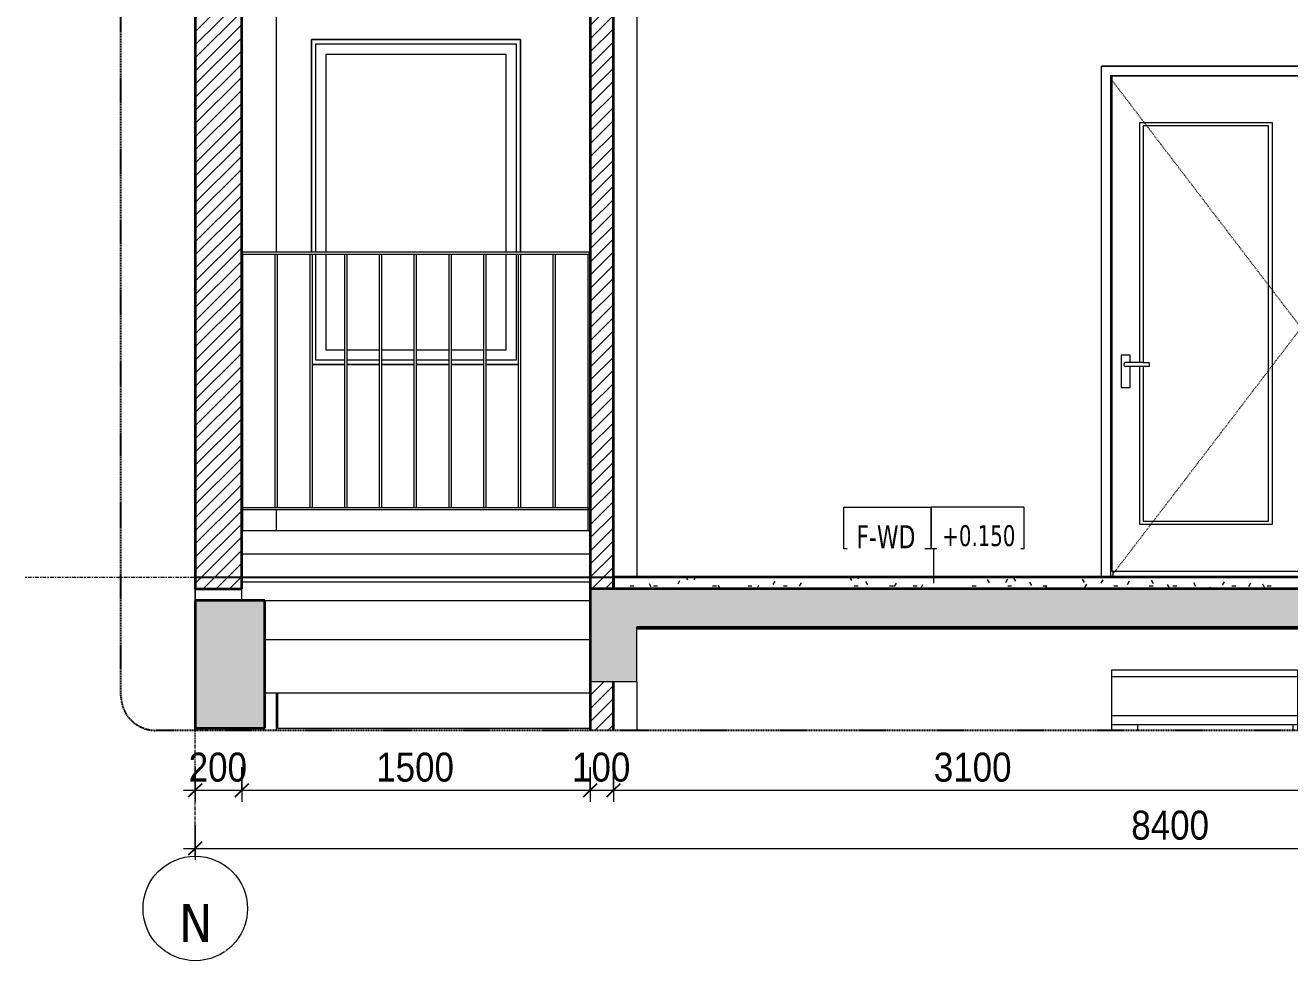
# Model space of a CAD drawing. Header units: millimetres. Extents: x 31499 to 223976, y 3719 to 80291.
# Drawn here: x 109711 to 115153, y 3948 to 7976 of the extents above; entities that cross this region are included whole.
import ezdxf

# ---------------------------------------------------------------- set-up
doc = ezdxf.new("R2010")
doc.units = ezdxf.units.MM
for name, pattern in [('Centre', [31.75, 6.35, -4.7625, 15.875, -4.7625]), ('Dash', [6, 3, -3]), ('Grid Line', [22.225, 12.7, -3.175, 3.175, -3.175]), ('Hidden', [7.14375, 4.7625, -2.38125])]:
    doc.linetypes.add(name, pattern=pattern)
for name, color, linetype, lineweight in [('0-5', 170, 'Continuous', 5), ('A-ANNO-DIMS', 211, 'Continuous', 9), ('A-ANNO-DIMS-50', 211, 'Continuous', 9), ('A-DETL-GENF', 92, 'Continuous', 18), ('A-DETL-GENF-4', 92, 'Hidden', 25), ('A-DETL-GENF-5', 9, 'Continuous', 18), ('A-DETL-GENF-HDLN-1', 7, 'Dash', 18), ('A-DETL-MEDM', 33, 'Continuous', 35), ('A-DETL-THIN', 151, 'Continuous', 18), ('A-DOOR', 31, 'Continuous', 18), ('A-DOOR-1', 7, 'Continuous', 18), ('A-FLOR-3', 7, 'Continuous', 18), ('A-FLOR-FNSH-1', 250, 'Continuous', 35), ('A-FLOR-HRAL', 11, 'Continuous', 18), ('A-FLOR-HRAL-4', 7, 'Continuous', 18), ('A-FLOR-IDEN', 11, 'Continuous', 9), ('A-FLOR-LEVL-2', 51, 'Centre', 9), ('A-FLOR-PATT-1', 253, 'Continuous', 18), ('A-FLOR-PATT-4', 67, 'Continuous', 18), ('A-GLAZ', 151, 'Continuous', 18), ('A-GLAZ-4', 7, 'Continuous', 18), ('A-WALL-5', 250, 'Continuous', 35), ('A-WALL-6', 7, 'Continuous', 18), ('A-WALL-PATT-1', 9, 'Continuous', 18), ('A-WALL-PATT-2', 111, 'Continuous', 18), ('M-EQPM', 50, 'Continuous', 18), ('M-EQPM-1', 50, 'Continuous', 25), ('M-EQPM-2', 7, 'Continuous', 18), ('S-BEAM-2', 7, 'Continuous', 18), ('S-COLS-10', 7, 'Continuous', 18), ('S-GRID-1', 1, 'Grid Line', 9), ('S-GRID-IDEN', 1, 'Continuous', 9)]:
    doc.layers.add(name, color=color, linetype=linetype, lineweight=lineweight)
doc.styles.add('Tahoma', font='tahoma.ttf', dxfattribs={"width": 0.8, "height": 100})
doc.styles.add('Tahoma_1', font='tahoma.ttf', dxfattribs={"width": 0.8, "height": 90})
doc.styles.add('Tahoma_B', font='tahomabd.ttf', dxfattribs={"height": 162.5})
doc.styles.add('UTM Avo', font='', dxfattribs={"width": 0.9, "height": 125})
doc.styles.get('UTM Avo').set_extended_font_data('UTM Avo')
doc.dimstyles.new('1_Dim_chi_tiet_2_5', dxfattribs={"dimscale": 304.8, "dimtxt": 124.912619, "dimasz": 0.19685, "dimexe": 0.164042, "dimexo": 0.0625, "dimgap": 0.016404, "dimtad": 1, "dimdec": 0, "dimrnd": 5, "dimzin": 0, "dimdsep": 46, "dimtxsty": 'UTM Avo', "dimblk1": 'OBLIQUE', "dimblk2": 'OBLIQUE', "dimsah": 1, "dimcen": 0.09, "dimdle": 0.164042, "dimazin": 0, "dimtfac": 1, "dimtdec": 4, "dimtix": 1, "dimtmove": 0, "dimatfit": 3, "dimfxl": 0.328084, "dimfxlon": 1, "dimtvp": 1, "dimtolj": 1, "dimtzin": 0, "dimarcsym": 2})
pattern_1 = [(50, (-76307.07, 15875), (364.368, -31.878), [38.1, -419.1]), (355, (-76307.07, 15875), (-70.486, 382.113), [30.48, -335.28]), (100.451, (-76276.7, 15872.34), (293.885, 350.233), [32.38, -356.18]), (46.184, (-76307.07, 15976.6), (542.158, -84.086), [57.15, -628.65]), (96.636, (-76261.9, 15969.6), (474.805, 494.855), [48.57, -534.27]), (351.184, (-76307.1, 15976.6), (474.81, 494.85), [45.72, -502.92]), (21, (-76256.27, 15951.2), (303.2285, -204.5305), [38.1, -419.1]), (326, (-76256.27, 15951.2), (123.604, 368.376), [30.48, -335.28]), (71.451, (-76231, 15934.16), (426.834, 163.843), [32.38, -356.18]), (37.5, (-76307.07, 15875), (6.1766, 169.1102), [3.353, -327.863, 3.353, -337.007, -336.55]), (37.5, (-76307.07, 15875), (6.1766, 169.1102), [-671.576, 3.353, -333.197]), (7.5, (-76307.07, 15875), (133.639, 200.3615), [3.353, -190.703, 3.353, -320.243, -128.27]), (7.5, (-76307.07, 15875), (133.639, 200.3615), [-517.652, 3.353, -124.917]), (327.5, (-76420.36, 15875), (271.1818, -11.4584), [3.353, -123.647, 3.353, -392.887, -525.78]), (327.5, (-76420.36, 15875), (271.1818, -11.4584), [-523.24, 3.353, -522.427]), (317.5, (-76471.16, 15875), (296.2585, 50.853), [3.353, -161.747, 3.353, -259.791, -373.38]), (317.5, (-76471.16, 15875), (296.2585, 50.853), [-428.244, 3.353, -370.027]), (45, (-76307.07, 15875), (-125.7236, 125.7236), []), (45, (-76307.07, 16065.5), (-125.7236, 125.7236), [])]
pattern_2 = [(45, (-76307.075, 15875), (-28.28427, 28.28427), [])]
pattern_3 = [(45, (112372.096, 15875), (-28.28427, 28.28427), [])]

# ---------------------------------------------------------------- blocks, each defined once
blk = doc.blocks.new('NCV_TKTC_KET CAU_rvt-7-TKCS_CĂN HỘ LOẠI 2A - MẶT CẮT 6')
at = {"layer": 'A-FLOR-PATT-1'}
h = blk.add_hatch(dxfattribs=at)
h.set_pattern_fill('FP_27', color=256, style=0, pattern_type=2)
h.set_pattern_definition(pattern_1)
h.paths.add_polyline_path([(-76336.9, 5380), (-73336.9, 5380), (-73336.9, 5385), (-76336.9, 5385)])
h.paths.add_polyline_path([(-72824.3, 5500), (-69835.3, 5500), (-69835.3, 5550), (-73236.9, 5550), (-73236.9, 5500), (-72860.3, 5500)])
h = blk.add_hatch(dxfattribs=at)
h.set_pattern_fill('FP_27', color=256, style=0, pattern_type=2)
h.set_pattern_definition(pattern_1)
h.paths.add_polyline_path([(-76336.9, 5380), (-73336.9, 5380), (-73336.9, 5385), (-76336.9, 5385)])
h.paths.add_polyline_path([(-72824.3, 5500), (-69835.3, 5500), (-69835.3, 5550), (-73236.9, 5550), (-73236.9, 5500), (-72860.3, 5500)])
at = {"layer": 'A-FLOR-3'}
for p, q in [((-77936.9, 5500), (-76536.9, 5500)), ((-76536.9, 5330), (-77936.9, 5330))]:
    blk.add_line(p, q, dxfattribs=at)
at = {"layer": 'A-FLOR-FNSH-1'}
blk.add_line((-76336.9, 5380), (-73336.9, 5380), dxfattribs=at)
at = {"layer": 'S-BEAM-2'}
for p, q in [((-78036.9, 5700), (-76538.1, 5700)), ((-76538.1, 5700), (-76538.1, 5500)), ((-78036.9, 5500), (-78036.9, 5550)), ((-76538.1, 5330), (-76538.1, 5100)), ((-76538.1, 5100), (-77936.9, 5100)), ((-77883.3, 5100), (-77883.3, 4950)), ((-77883.3, 4950), (-76538.1, 4950))]:
    blk.add_line(p, q, dxfattribs=at)
at = {"layer": 'S-COLS-10'}
for p, q in [((-77886.9, 7000), (-77886.9, 8500)), ((-77886.9, 5800), (-77886.9, 5890)), ((-78236.9, 5550), (-78236.9, 5500)), ((-77886.9, 4940), (-77886.9, 5100))]:
    blk.add_line(p, q, dxfattribs=at)
blk = doc.blocks.new('DOOR_CW_01 CANH MO-PANEL KINH - DIW_01-900x2200-CỬA GỖ VÂN LAMINATE-553393-TKCS_CĂN HỘ LOẠI 2A - MẶT CẮT 6')
at = {"layer": 'A-DETL-GENF-HDLN-1'}
for p, q in [((-73476.9, 6673.5), (-74296.9, 7747)), ((-74296.9, 5600), (-73476.9, 6673.5))]:
    blk.add_line(p, q, dxfattribs=at)
at = {"layer": 'A-DOOR-1'}
for p, q in [((-73436.9, 7800), (-74336.9, 7800)), ((-74336.9, 5600), (-74336.9, 7800)), ((-73436.9, 7800), (-73436.9, 5600)), ((-74296.9, 7760), (-74296.9, 5600)), ((-74296.9, 7760), (-73476.9, 7760)), ((-73481.9, 7758), (-74291.9, 7758)), ((-74291.9, 7758), (-74291.9, 5626)), ((-73481.9, 5626), (-73481.9, 7758)), ((-73476.9, 5600), (-73476.9, 7760)), ((-74171.9, 6524.5), (-74171.9, 7558)), ((-74171.9, 7558), (-73601.9, 7558)), ((-74156.9, 7543), (-74156.9, 6524.5)), ((-73616.9, 7543), (-74156.9, 7543)), ((-73616.9, 5841), (-73616.9, 7543)), ((-73601.9, 7558), (-73601.9, 5826)), ((-74212.2, 6556), (-74251.7, 6556)), ((-74251.7, 6556), (-74251.7, 6416)), ((-74212.2, 6524.5), (-74212.2, 6556)), ((-74156.9, 6524.5), (-74231.9, 6524.5)), ((-74156.9, 6507.5), (-74231.9, 6507.5)), ((-74212.2, 6416), (-74212.2, 6507.5)), ((-74171.9, 5826), (-74171.9, 6507.5)), ((-74156.9, 6524.5), (-74131.1, 6524.5)), ((-74156.9, 6507.5), (-74156.9, 5841)), ((-74131.1, 6507.5), (-74156.9, 6507.5)), ((-74131.1, 6524.5), (-74131.1, 6507.5)), ((-74251.7, 6416), (-74212.2, 6416)), ((-73601.9, 5826), (-74171.9, 5826)), ((-74156.9, 5841), (-73616.9, 5841)), ((-74291.9, 5626), (-73481.9, 5626)), ((-74286.9, 5626), (-74286.9, 5600)), ((-73486.9, 5626), (-73486.9, 5600))]:
    blk.add_line(p, q, dxfattribs=at)
for start, end in [(90, 180), (180, 270)]:
    blk.add_arc((-74231.9, 6516), 8.5, start, end, dxfattribs=at)
blk = doc.blocks.new('M_Fixed - 900 x 1400-V96-TKCS_CĂN HỘ LOẠI 2A - MẶT CẮT 6')
at = {"layer": 'A-GLAZ-4'}
for p, q in [((-76836.9, 7915), (-77736.9, 7915)), ((-77736.9, 7915), (-77736.9, 7000)), ((-77717.9, 7000), (-77717.9, 7896)), ((-77717.9, 7896), (-76855.9, 7896)), ((-76855.9, 7896), (-76855.9, 7000)), ((-76836.9, 7000), (-76836.9, 7915)), ((-77673.9, 7000), (-77673.9, 7852)), ((-77673.9, 7852), (-76899.9, 7852)), ((-76899.9, 7852), (-76899.9, 7000)), ((-77717.9, 6534), (-77717.9, 6990)), ((-77673.9, 6578), (-77673.9, 6990)), ((-76899.9, 6990), (-76899.9, 6578)), ((-76855.9, 6990), (-76855.9, 6534)), ((-77593.3, 6534), (-77717.9, 6534)), ((-77593.3, 6578), (-77673.9, 6578)), ((-77443.8, 6578), (-77583.3, 6578)), ((-77443.8, 6534), (-77583.3, 6534)), ((-77294.2, 6578), (-77433.8, 6578)), ((-77294.2, 6534), (-77433.8, 6534)), ((-77144.7, 6578), (-77284.2, 6578)), ((-77144.7, 6534), (-77284.2, 6534)), ((-76995.1, 6578), (-77134.7, 6578)), ((-76995.1, 6534), (-77134.7, 6534)), ((-76899.9, 6578), (-76985.1, 6578)), ((-76855.9, 6534), (-76985.1, 6534)), ((-77732.9, 6515), (-77593.3, 6515)), ((-77583.3, 6515), (-77443.8, 6515)), ((-77433.8, 6515), (-77294.2, 6515)), ((-77284.2, 6515), (-77144.7, 6515)), ((-77134.7, 6515), (-76995.1, 6515)), ((-76985.1, 6515), (-76845.6, 6515))]:
    blk.add_line(p, q, dxfattribs=at)
blk = doc.blocks.new('Railing - 10mm-V95-TKCS_CĂN HỘ LOẠI 2A - MẶT CẮT 6')
at = {"layer": 'A-FLOR-HRAL-4'}
for p, q in [((-69500.5, 5900), (-69500.5, 6990)), ((-69490.5, 5900), (-69490.5, 6990))]:
    blk.add_line(p, q, dxfattribs=at)
blk = doc.blocks.new('Railing - 50 x 10mm-V97-TKCS_CĂN HỘ LOẠI 2A - MẶT CẮT 6')
at = {"layer": 'A-FLOR-HRAL-4'}
for p in [(-76546.5, 5800), (-76536.9, 6990)]:
    blk.add_line(p, (-76546.5, 6990), dxfattribs=at)
blk = doc.blocks.new('Railing - 50 x 10mm-V98-TKCS_CĂN HỘ LOẠI 2A - MẶT CẮT 6')
at = {"layer": 'A-FLOR-HRAL-4'}
for p, q in [((-78031.9, 6990), (-78036.9, 6990)), ((-78031.9, 5800), (-78031.9, 6990))]:
    blk.add_line(p, q, dxfattribs=at)
blk = doc.blocks.new('Railing - Railing-884882-TKCS_CĂN HỘ LOẠI 2A - MẶT CẮT 6')
at = {"layer": 'A-FLOR-HRAL-4'}
for p, q in [((-78036.9, 5900), (-76541.5, 5900)), ((-76541.5, 5890), (-78036.9, 5890)), ((-76541.5, 5900), (-76541.5, 5890))]:
    blk.add_line(p, q, dxfattribs=at)
for name, p in [('Railing - 50 x 10mm-V98-TKCS_CĂN HỘ LOẠI 2A - MẶT CẮT 6', (0, 0)), ('Railing - 10mm-V95-TKCS_CĂN HỘ LOẠI 2A - MẶT CẮT 6', (-8391.9, 0)), ('Railing - 10mm-V95-TKCS_CĂN HỘ LOẠI 2A - MẶT CẮT 6', (-8242.3, 0)), ('Railing - 10mm-V95-TKCS_CĂN HỘ LOẠI 2A - MẶT CẮT 6', (-8092.8, 0)), ('Railing - 10mm-V95-TKCS_CĂN HỘ LOẠI 2A - MẶT CẮT 6', (-7943.2, 0)), ('Railing - 10mm-V95-TKCS_CĂN HỘ LOẠI 2A - MẶT CẮT 6', (-7793.7, 0)), ('Railing - 10mm-V95-TKCS_CĂN HỘ LOẠI 2A - MẶT CẮT 6', (-7644.1, 0)), ('Railing - 10mm-V95-TKCS_CĂN HỘ LOẠI 2A - MẶT CẮT 6', (-7494.6, 0)), ('Railing - 10mm-V95-TKCS_CĂN HỘ LOẠI 2A - MẶT CẮT 6', (-7345.1, 0)), ('Railing - 10mm-V95-TKCS_CĂN HỘ LOẠI 2A - MẶT CẮT 6', (-7195.5, 0)), ('Railing - 50 x 10mm-V97-TKCS_CĂN HỘ LOẠI 2A - MẶT CẮT 6', (0, 0))]:
    blk.add_blockref(name, p)
blk = doc.blocks.new('Top Rail Type - Top Rail_Internal_-884883-TKCS_CĂN HỘ LOẠI 2A - MẶT CẮT 6')
at = {"layer": 'A-FLOR-HRAL-4'}
for p, q in [((-76541.5, 7000), (-78036.9, 7000)), ((-76541.5, 6990), (-78036.9, 6990)), ((-76541.5, 7000), (-76541.5, 6990))]:
    blk.add_line(p, q, dxfattribs=at)
blk = doc.blocks.new('NCV_TKTC_TANG 2_rvt-6-TKCS_CĂN HỘ LOẠI 2A - MẶT CẮT 6')
at = {"layer": 'A-FLOR-PATT-4'}
h = blk.add_hatch(dxfattribs=at)
h.set_pattern_fill('FP_29', color=256, style=0, pattern_type=2)
h.set_pattern_definition([(0, (-76307.075, 15875), (203.2, 50.8), [16.764, -135.636, 16.764, -135.636, -812.8]), (0, (-76307.075, 15875), (203.2, 50.8), [-304.8, 16.764, -288.036, 16.764, -135.636, -355.6]), (0, (-76307.075, 15875), (203.2, 50.8), [-762, 16.764, -84.836, 16.764, -237.236]), (120, (-76230.875, 15900.4), (-145.5941, 150.57636), [16.764, -135.636, 16.764, -135.636, -812.8]), (120, (-76230.875, 15900.4), (-145.5941, 150.57636), [-304.8, 16.764, -288.036, 16.764, -135.636, -355.6]), (120, (-76230.875, 15900.4), (-145.5941, 150.57636), [-762, 16.764, -84.836, 16.764, -237.236]), (240, (-76205.475, 16002), (-57.6059, -201.37636), [16.764, -135.636, 16.764, -135.636, -812.8]), (240, (-76205.475, 16002), (-57.6059, -201.37636), [-304.8, 16.764, -288.036, 16.764, -135.636, -355.6]), (240, (-76205.475, 16002), (-57.6059, -201.37636), [-762, 16.764, -84.836, 16.764, -237.236])])
h.paths.add_polyline_path([(-73336.9, 5550), (-73336.9, 5600), (-76436.9, 5600), (-76436.8, 5550), (-73436.9, 5550)])
at = {"layer": 'A-WALL-PATT-1'}
h = blk.add_hatch(dxfattribs=at)
h.set_pattern_fill('FP_26', color=256, style=0, pattern_type=2)
h.set_pattern_definition(pattern_2)
h.paths.add_polyline_path([(-76436.9, 5550), (-76436.9, 8550), (-76536.9, 8550), (-76536.9, 5550), (-76456.6, 5550)])
at = {"layer": 'A-FLOR-FNSH-1'}
for p, q in [((-73336.9, 5600), (-76436.9, 5600)), ((-76436.9, 5600), (-76436.9, 5550))]:
    blk.add_line(p, q, dxfattribs=at)
at = {"layer": 'A-WALL-5'}
for p, q in [((-76536.9, 8550), (-76536.9, 5550)), ((-76436.9, 5550), (-76436.9, 8550))]:
    blk.add_line(p, q, dxfattribs=at)
at = {"layer": 'A-WALL-6'}
for p, q in [((-77736.9, 7000), (-77736.9, 7915)), ((-77736.9, 7915), (-76836.9, 7915)), ((-76836.9, 7915), (-76836.9, 7000)), ((-74336.9, 5700), (-74336.9, 7800)), ((-74336.9, 7800), (-73436.9, 7800)), ((-77593.3, 6515), (-77732.9, 6515)), ((-77443.8, 6515), (-77583.3, 6515)), ((-77294.2, 6515), (-77433.8, 6515)), ((-77144.7, 6515), (-77284.2, 6515)), ((-76995.1, 6515), (-77134.7, 6515)), ((-76845.6, 6515), (-76985.1, 6515)), ((-76536.9, 5800), (-78036.9, 5800)), ((-74336.9, 5600), (-74336.9, 5700)), ((-78036.9, 5580), (-76536.9, 5580))]:
    blk.add_line(p, q, dxfattribs=at)
at = {"layer": 'S-COLS-10'}
blk.add_line((-76336.9, 8550), (-76336.9, 5600), dxfattribs=at)
at = {"layer": 'A-DOOR'}
blk.add_blockref('DOOR_CW_01 CANH MO-PANEL KINH - DIW_01-900x2200-CỬA GỖ VÂN LAMINATE-553393-TKCS_CĂN HỘ LOẠI 2A - MẶT CẮT 6', (0, 0), dxfattribs=at)
at = {"layer": 'A-FLOR-HRAL'}
for name in ['Top Rail Type - Top Rail_Internal_-884883-TKCS_CĂN HỘ LOẠI 2A - MẶT CẮT 6', 'Railing - Railing-884882-TKCS_CĂN HỘ LOẠI 2A - MẶT CẮT 6']:
    blk.add_blockref(name, (0, 0), dxfattribs=at)
at = {"layer": 'A-GLAZ'}
blk.add_blockref('M_Fixed - 900 x 1400-V96-TKCS_CĂN HỘ LOẠI 2A - MẶT CẮT 6', (0, 0), dxfattribs=at)
blk = doc.blocks.new('Air_Conditioner_on_wall_20381 - Air_Conditioner_on_wall_20381-V99-TKCS_CĂN HỘ LOẠI 2A - MẶT CẮT 6')
at = {"layer": 'M-EQPM-2'}
for p, q in [((-74292.4, 5170), (-74292.4, 5200)), ((-74292.4, 5200), (-73492.4, 5200)), ((-73492.4, 5200), (-73492.4, 5170)), ((-74292.4, 5004.1), (-74292.4, 5170)), ((-73492.4, 5170), (-74292.4, 5170)), ((-73492.4, 5170), (-73492.4, 5004.1)), ((-74292.4, 4964.8), (-74292.4, 5004.1)), ((-74292.4, 5004.1), (-73492.4, 5004.1)), ((-74292.4, 4940), (-74292.4, 4964.8)), ((-74292.4, 4964.8), (-74180.4, 4964.8)), ((-74180.4, 4964.8), (-73512.4, 4964.8)), ((-74180.4, 4940), (-74180.4, 4964.8)), ((-73512.4, 4964.8), (-73492.4, 4964.8)), ((-73512.4, 4964.8), (-73512.4, 4940)), ((-73492.4, 5004.1), (-73492.4, 4964.8)), ((-73492.4, 4964.8), (-73492.4, 4940))]:
    blk.add_line(p, q, dxfattribs=at)
blk = doc.blocks.new('NCV_TKTC_TANG 1_rvt-6-TKCS_CĂN HỘ LOẠI 2A - MẶT CẮT 6')
at = {"layer": 'A-WALL-PATT-1'}
h = blk.add_hatch(dxfattribs=at)
h.set_pattern_fill('FP_26', color=256, style=0, pattern_type=2)
h.set_pattern_definition(pattern_2)
h.paths.add_polyline_path([(-76436.9, 4940), (-76436.9, 5150), (-76536.9, 5150), (-76536.9, 4940)])
at = {"layer": 'A-WALL-5'}
for p, q in [((-76536.9, 5150), (-76536.9, 4940)), ((-76436.9, 4940), (-76436.9, 5150))]:
    blk.add_line(p, q, dxfattribs=at)
at = {"layer": 'S-COLS-10'}
blk.add_line((-76336.9, 5150), (-76336.9, 4940), dxfattribs=at)
at = {"layer": 'M-EQPM'}
blk.add_blockref('Air_Conditioner_on_wall_20381 - Air_Conditioner_on_wall_20381-V99-TKCS_CĂN HỘ LOẠI 2A - MẶT CẮT 6', (0, 0), dxfattribs=at)
blk = doc.blocks.new('TKTC_XREF_251221_MB TANG 2-7 - TKTC_XREF_251221_MB TANG 2-7-2039446-TKCS_CĂN HỘ LOẠI 2A - MẶT CẮT 6')
at = {"layer": 'M-EQPM-1'}
blk.add_line((-78238.6, 5600), (-69410.3, 5600), dxfattribs=at)
blk = doc.blocks.new('BORDER VIEW - BORDER VIEW-3699678-TKCS_CĂN HỘ LOẠI 2A - MẶT CẮT 6')
at = {"layer": 'A-DETL-GENF-4'}
for p, q in [((-78556.9, 5090), (-78556.9, 9259.1)), ((-69560.3, 4940), (-78406.9, 4940))]:
    blk.add_line(p, q, dxfattribs=at)
blk.add_arc((-78406.9, 5090), 150, 180, 270, dxfattribs=at)
blk = doc.blocks.new('Grid - M_Grid Head - Circle-353313-TKCS_CĂN HỘ LOẠI 2A - MẶT CẮT 6')
at = {"layer": 'S-GRID-IDEN'}
blk.add_circle((-69936.9, 4173), 225, dxfattribs=at)
blk = doc.blocks.new('DIMBLOCK116-TKCS_CĂN HỘ LOẠI 2A - MẶT CẮT 6')
at = {"layer": 'A-ANNO-DIMS-50'}
for p, q in [((110442.2, 4781.9), (110442.2, 4631.9)), ((110442.2, 4681.9), (110442.2, 4781.9)), ((110642.2, 4781.9), (110642.2, 4631.9)), ((110642.2, 4681.9), (110642.2, 4781.9)), ((110392.2, 4681.9), (110642.2, 4681.9))]:
    blk.add_line(p, q, dxfattribs=at)
at = {"layer": 'A-ANNO-DIMS-50', "lineweight": 25}
for p, q in [((110442.2, 4681.9), (110412.2, 4651.9)), ((110442.2, 4681.9), (110472.2, 4711.9)), ((110642.2, 4681.9), (110612.2, 4651.9)), ((110642.2, 4681.9), (110672.2, 4711.9))]:
    blk.add_line(p, q, dxfattribs=at)
at = {"layer": 'A-ANNO-DIMS-50', "color": 0, "insert": (110413.9, 4844.3), "char_height": 125, "width": 308.118, "attachment_point": 1, "line_spacing_factor": 1.110334, "style": 'UTM Avo'}
blk.add_mtext('200', dxfattribs=at)
blk = doc.blocks.new('_Oblique')
at = {"color": 0, "linetype": 'ByBlock', "lineweight": -2}
blk.add_line((-0.5, -0.5), (0.5, 0.5), dxfattribs=at)
blk = doc.blocks.new('DIMBLOCK117-TKCS_CĂN HỘ LOẠI 2A - MẶT CẮT 6')
at = {"layer": 'A-ANNO-DIMS-50'}
for p, q in [((110642.2, 4781.9), (110642.2, 4631.9)), ((110642.2, 4681.9), (110642.2, 4781.9)), ((112142.2, 4781.9), (112142.2, 4631.9)), ((112142.2, 4681.9), (112142.2, 4781.9)), ((110642.2, 4681.9), (112142.2, 4681.9))]:
    blk.add_line(p, q, dxfattribs=at)
at = {"layer": 'A-ANNO-DIMS-50', "lineweight": 25}
for p, q in [((110642.2, 4681.9), (110612.2, 4651.9)), ((110642.2, 4681.9), (110672.2, 4711.9)), ((112142.2, 4681.9), (112112.2, 4651.9)), ((112142.2, 4681.9), (112172.2, 4711.9))]:
    blk.add_line(p, q, dxfattribs=at)
at = {"layer": 'A-ANNO-DIMS-50', "color": 0, "insert": (111221.1, 4844.3), "char_height": 125, "width": 410.824, "attachment_point": 1, "line_spacing_factor": 1.110334, "style": 'UTM Avo'}
blk.add_mtext('1500', dxfattribs=at)
blk = doc.blocks.new('DIMBLOCK118-TKCS_CĂN HỘ LOẠI 2A - MẶT CẮT 6')
at = {"layer": 'A-ANNO-DIMS-50'}
for p, q in [((112142.2, 4781.9), (112142.2, 4631.9)), ((112142.2, 4681.9), (112142.2, 4781.9)), ((112242.2, 4781.9), (112242.2, 4631.9)), ((112242.2, 4681.9), (112242.2, 4781.9)), ((112142.2, 4681.9), (112242.2, 4681.9))]:
    blk.add_line(p, q, dxfattribs=at)
at = {"layer": 'A-ANNO-DIMS-50', "lineweight": 25}
for p, q in [((112142.2, 4681.9), (112112.2, 4651.9)), ((112142.2, 4681.9), (112172.2, 4711.9)), ((112242.2, 4681.9), (112212.2, 4651.9)), ((112242.2, 4681.9), (112272.2, 4711.9))]:
    blk.add_line(p, q, dxfattribs=at)
at = {"layer": 'A-ANNO-DIMS-50', "color": 0, "insert": (112063.9, 4844.3), "char_height": 125, "width": 308.118, "attachment_point": 1, "line_spacing_factor": 1.110334, "style": 'UTM Avo'}
blk.add_mtext('100', dxfattribs=at)
blk = doc.blocks.new('DIMBLOCK119-TKCS_CĂN HỘ LOẠI 2A - MẶT CẮT 6')
at = {"layer": 'A-ANNO-DIMS-50'}
for p, q in [((112242.2, 4781.9), (112242.2, 4631.9)), ((112242.2, 4681.9), (112242.2, 4781.9)), ((115342.2, 4781.9), (115342.2, 4631.9)), ((115342.2, 4681.9), (115342.2, 4781.9)), ((112242.2, 4681.9), (115342.2, 4681.9))]:
    blk.add_line(p, q, dxfattribs=at)
at = {"layer": 'A-ANNO-DIMS-50', "lineweight": 25}
for p, q in [((112242.2, 4681.9), (112212.2, 4651.9)), ((112242.2, 4681.9), (112272.2, 4711.9)), ((115342.2, 4681.9), (115312.2, 4651.9)), ((115342.2, 4681.9), (115372.2, 4711.9))]:
    blk.add_line(p, q, dxfattribs=at)
at = {"layer": 'A-ANNO-DIMS-50', "color": 0, "insert": (113621.1, 4844.3), "char_height": 125, "width": 410.824, "attachment_point": 1, "line_spacing_factor": 1.110334, "style": 'UTM Avo'}
blk.add_mtext('3100', dxfattribs=at)
blk = doc.blocks.new('DIMBLOCK123-TKCS_CĂN HỘ LOẠI 2A - MẶT CẮT 6')
at = {"layer": 'A-ANNO-DIMS-50'}
for p, q in [((110442.2, 4531.9), (110442.2, 4381.9)), ((110442.2, 4431.9), (110442.2, 4531.9)), ((118842.2, 4531.9), (118842.2, 4381.9)), ((118842.2, 4431.9), (118842.2, 4531.9)), ((110392.2, 4431.9), (118892.2, 4431.9))]:
    blk.add_line(p, q, dxfattribs=at)
at = {"layer": 'A-ANNO-DIMS-50', "lineweight": 25}
for p, q in [((110442.2, 4431.9), (110412.2, 4401.9)), ((110442.2, 4431.9), (110472.2, 4461.9)), ((118842.2, 4431.9), (118812.2, 4401.9)), ((118842.2, 4431.9), (118872.2, 4461.9))]:
    blk.add_line(p, q, dxfattribs=at)
at = {"layer": 'A-ANNO-DIMS-50', "color": 0, "insert": (114471.1, 4594.3), "char_height": 125, "width": 410.824, "attachment_point": 1, "line_spacing_factor": 1.110334, "style": 'UTM Avo'}
blk.add_mtext('8400', dxfattribs=at)
blk = doc.blocks.new('TAG SAN - TTG - TAG FFL-4075299-TKCS_CĂN HỘ LOẠI 2A - MẶT CẮT 6')
at = {"layer": 'A-FLOR-IDEN'}
for p, q in [((-75445.9, 5721.9), (-75445.9, 5900.7)), ((-75445.9, 5900.7), (-75069.9, 5900.7)), ((-75069.9, 5900.7), (-75069.9, 5721.9)), ((-74669.9, 5900.7), (-75069.9, 5900.7)), ((-75069.9, 5721.9), (-75069.9, 5900.7)), ((-74669.9, 5900.7), (-74669.9, 5721.9)), ((-75069.9, 5721.9), (-75445.9, 5721.9)), ((-74669.9, 5721.9), (-75069.9, 5721.9))]:
    blk.add_line(p, q, dxfattribs=at)

msp = doc.modelspace()

# ---------------------------------------------------------------- hatches: boundary and pattern name
at = {"layer": 'A-DETL-GENF-5'}
h = msp.add_hatch(dxfattribs=at)
h.set_pattern_fill('FP_27', color=256, style=0, pattern_type=2)
h.set_pattern_definition([(50, (112372.1, 15875), (364.368, -31.878), [38.1, -419.1]), (355, (112372.1, 15875), (-70.486, 382.113), [30.48, -335.28]), (100.451, (112402.46, 15872.34), (293.885, 350.233), [32.38, -356.18]), (46.184, (112372.1, 15976.6), (542.158, -84.086), [57.15, -628.65]), (96.636, (112417.3, 15969.6), (474.805, 494.855), [48.57, -534.27]), (351.184, (112372.1, 15976.6), (474.81, 494.85), [45.72, -502.92]), (21, (112422.9, 15951.2), (303.2285, -204.5305), [38.1, -419.1]), (326, (112422.9, 15951.2), (123.604, 368.376), [30.48, -335.28]), (71.451, (112448.17, 15934.16), (426.834, 163.843), [32.38, -356.18]), (37.5, (112372.1, 15875), (6.1766, 169.1102), [3.353, -327.863, 3.353, -337.007, -336.55]), (37.5, (112372.1, 15875), (6.1766, 169.1102), [-671.576, 3.353, -333.197]), (7.5, (112372.1, 15875), (133.639, 200.3615), [3.353, -190.703, 3.353, -320.243, -128.27]), (7.5, (112372.1, 15875), (133.639, 200.3615), [-517.652, 3.353, -124.917]), (327.5, (112258.81, 15875), (271.1818, -11.4584), [3.353, -123.647, 3.353, -392.887, -525.78]), (327.5, (112258.81, 15875), (271.1818, -11.4584), [-523.24, 3.353, -522.427]), (317.5, (112208.01, 15875), (296.2585, 50.853), [3.353, -161.747, 3.353, -259.791, -373.38]), (317.5, (112208.01, 15875), (296.2585, 50.853), [-428.244, 3.353, -370.027]), (45, (112372.1, 15875), (-125.7236, 125.7236), []), (45, (112372.1, 16065.5), (-125.7236, 125.7236), [])])
h.paths.add_polyline_path([(110442.2, 4950), (110742.2, 4950), (110742.2, 5500), (110442.2, 5500), (110442.2, 5400)])
h.paths.add_polyline_path([(118842.2, 4950), (118892.2, 4950), (118892.2, 5500), (115442.2, 5500), (115442.2, 5550), (112142.2, 5550), (112142.2, 5150), (112342.2, 5150), (112342.2, 5385), (115342.3, 5385), (115342.3, 4950), (115642.3, 4950), (115642.3, 5335), (118592.2, 5335), (118592.2, 4950), (118642.2, 4950)])
at = {"layer": 'A-WALL-PATT-2'}
h = msp.add_hatch(dxfattribs=at)
h.set_pattern_fill('FP_26', color=256, style=0, pattern_type=2)
h.set_pattern_definition(pattern_3)
h.paths.add_polyline_path([(110642.2, 5550), (110642.2, 8350), (110442.2, 8350), (110442.2, 5550), (110444, 5550)])
h = msp.add_hatch(dxfattribs=at)
h.set_pattern_fill('FP_26', color=256, style=0, pattern_type=2)
h.set_pattern_definition(pattern_3)
h.paths.add_polyline_path([(110468.2, 4940), (110642.2, 4940), (110642.2, 4950), (110442.2, 4950), (110442.7, 4940)])

# ---------------------------------------------------------------- linework, layer by layer
at = {"layer": 'A-DETL-MEDM'}
for p, q in [((110742.2, 5500), (110442.2, 5500)), ((110442.2, 5500), (110442.2, 4950)), ((110742.2, 4950), (110742.2, 5500)), ((115442.2, 5550), (112142.2, 5550)), ((112142.2, 5550), (112142.2, 5150)), ((112342.2, 5385), (115342.3, 5385)), ((110442.2, 4950), (110742.2, 4950))]:
    msp.add_line(p, q, dxfattribs=at)
at = {"layer": 'A-DETL-THIN'}
for p, q in [((112342.2, 5150), (112342.2, 5385)), ((112142.2, 5150), (112342.2, 5150))]:
    msp.add_line(p, q, dxfattribs=at)
at = {"layer": 'A-FLOR-IDEN'}
msp.add_line((113621.3, 5573.7), (113621.3, 5721.9), dxfattribs=at)
at = {"layer": 'A-FLOR-LEVL-2'}
msp.add_line((109710.6, 5600), (120192.2, 5600), dxfattribs=at)
at = {"layer": 'A-WALL-5'}
for p, q in [((110442.2, 8350), (110442.2, 5550)), ((110642.2, 5550), (110642.2, 8350)), ((110442.2, 5550), (110642.2, 5550)), ((110442.2, 4950), (110442.2, 4940)), ((110642.2, 4940), (110642.2, 4950))]:
    msp.add_line(p, q, dxfattribs=at)
at = {"layer": 'S-GRID-1'}
for p, q in [((110442.2, 5648), (110442.2, 8842.9)), ((110442.2, 4398), (110442.2, 5648))]:
    msp.add_line(p, q, dxfattribs=at)

# ---------------------------------------------------------------- block references
at = {"layer": '0-5'}
for name in ['NCV_TKTC_KET CAU_rvt-7-TKCS_CĂN HỘ LOẠI 2A - MẶT CẮT 6', 'NCV_TKTC_TANG 2_rvt-6-TKCS_CĂN HỘ LOẠI 2A - MẶT CẮT 6', 'NCV_TKTC_TANG 1_rvt-6-TKCS_CĂN HỘ LOẠI 2A - MẶT CẮT 6']:
    msp.add_blockref(name, (188679.2, 0), dxfattribs=at)
at = {"layer": 'A-DETL-GENF'}
msp.add_blockref('BORDER VIEW - BORDER VIEW-3699678-TKCS_CĂN HỘ LOẠI 2A - MẶT CẮT 6', (188679.2, 0), dxfattribs=at)
at = {"layer": 'A-FLOR-IDEN'}
msp.add_blockref('TAG SAN - TTG - TAG FFL-4075299-TKCS_CĂN HỘ LOẠI 2A - MẶT CẮT 6', (188679.2, 0), dxfattribs=at)
at = {"layer": 'M-EQPM'}
msp.add_blockref('TKTC_XREF_251221_MB TANG 2-7 - TKTC_XREF_251221_MB TANG 2-7-2039446-TKCS_CĂN HỘ LOẠI 2A - MẶT CẮT 6', (188679.2, 0), dxfattribs=at)
at = {"layer": 'S-GRID-IDEN'}
msp.add_blockref('Grid - M_Grid Head - Circle-353313-TKCS_CĂN HỘ LOẠI 2A - MẶT CẮT 6', (180379.2, 0), dxfattribs=at)

# ---------------------------------------------------------------- dimensions: what is measured, and where the dimension line sits
at = {"layer": 'A-ANNO-DIMS'}
for base, p1, p2, override, picture, middle in [((110642.2, 4681.9), (110442.2, 4781.9), (110642.2, 4781.9), {"dimpost": '<>', "dimfxl": 200}, 'DIMBLOCK116-TKCS_CĂN HỘ LOẠI 2A - MẶT CẮT 6', (110542.2, 4751.6)), ((112142.2, 4681.9), (110642.2, 4781.9), (112142.2, 4781.9), {"dimpost": '<>', "dimfxl": 1500}, 'DIMBLOCK117-TKCS_CĂN HỘ LOẠI 2A - MẶT CẮT 6', (111392.2, 4751.6)), ((112242.2, 4681.9), (112142.2, 4781.9), (112242.2, 4781.9), {"dimpost": '<>', "dimfxl": 100}, 'DIMBLOCK118-TKCS_CĂN HỘ LOẠI 2A - MẶT CẮT 6', (112192.2, 4751.6)), ((115342.2, 4681.9), (112242.2, 4781.9), (115342.2, 4781.9), {"dimpost": '<>', "dimfxl": 3100}, 'DIMBLOCK119-TKCS_CĂN HỘ LOẠI 2A - MẶT CẮT 6', (113792.2, 4751.6)), ((118842.2, 4431.9), (110442.2, 4531.9), (118842.2, 4531.9), {"dimpost": '<>', "dimfxl": 8400}, 'DIMBLOCK123-TKCS_CĂN HỘ LOẠI 2A - MẶT CẮT 6', (114642.2, 4501.6))]:
    dim = msp.add_linear_dim(base=base, p1=p1, p2=p2, dimstyle='1_Dim_chi_tiet_2_5', override=override, dxfattribs=at)
    dim.commit()
    dim.dimension.update_dxf_attribs({"geometry": picture, "text_midpoint": middle})

# ---------------------------------------------------------------- next in the draw order: texts
at = {"layer": 'A-FLOR-IDEN', "attachment_point": 5, "line_spacing_factor": 0.996129, "bg_fill": 3, "box_fill_scale": 1.25, "bg_fill_color": 256, "bg_fill_true_color": 13158600, "bg_fill_transparency": 0}
for s, insert, char_height, width, style in [('\\pt4,8,12,16,20,24,28,32,36,40,44,48,52,56,60,64,68,72,76,80,84,88,92,96,100,104,108,112,116,120,124,128;F-WD', (113414.9, 5773.7), 100, 283.2, 'Tahoma'), ('\\pt3.9996,8.0001,11.9997,16.0002,19.9998,24.0003,27.9999,32.0004,36,39.9996,44.0001,47.9997,52.0002,55.9998,60.0003,63.9999,68.0004,72,75.9996,80.0001,83.9997,88.0002,91.9998,96.0003,99.9999,104.0004,108,111.9996,116.0001,119.9997,124.0002,127.9998;+0.150', (113815.1, 5777.7), 90, 314.8, 'Tahoma_1')]:
    msp.add_mtext(s, dxfattribs=dict(at, insert=insert, char_height=char_height, width=width, style=style))
at = {"layer": 'S-GRID-IDEN', "insert": (110444.3, 4110.6), "char_height": 162.5, "width": 175.5, "attachment_point": 5, "line_spacing_factor": 0.996129, "style": 'Tahoma_B', "bg_fill": 3, "box_fill_scale": 1.25, "bg_fill_color": 256, "bg_fill_true_color": 13158600, "bg_fill_transparency": 0}
msp.add_mtext('\\pt634.99962,1269.99925,1905.0005,2540.00013,3174.99975,3809.99937,4445.00062,5080.00025,5714.99987,6349.9995,6985.00075,7620.00037,8255,8889.99962,9524.99925,10160.0005,10795.00013,11429.99975,12064.99938,12700.00063,13335.00025,13969.99988,14604.9995,15240.00075,15875.00038,16510,17144.99963,17779.99925,18415.0005,19050.00013,19684.99975,20319.99938;N', dxfattribs=at)

doc.saveas('drawing.dxf')
